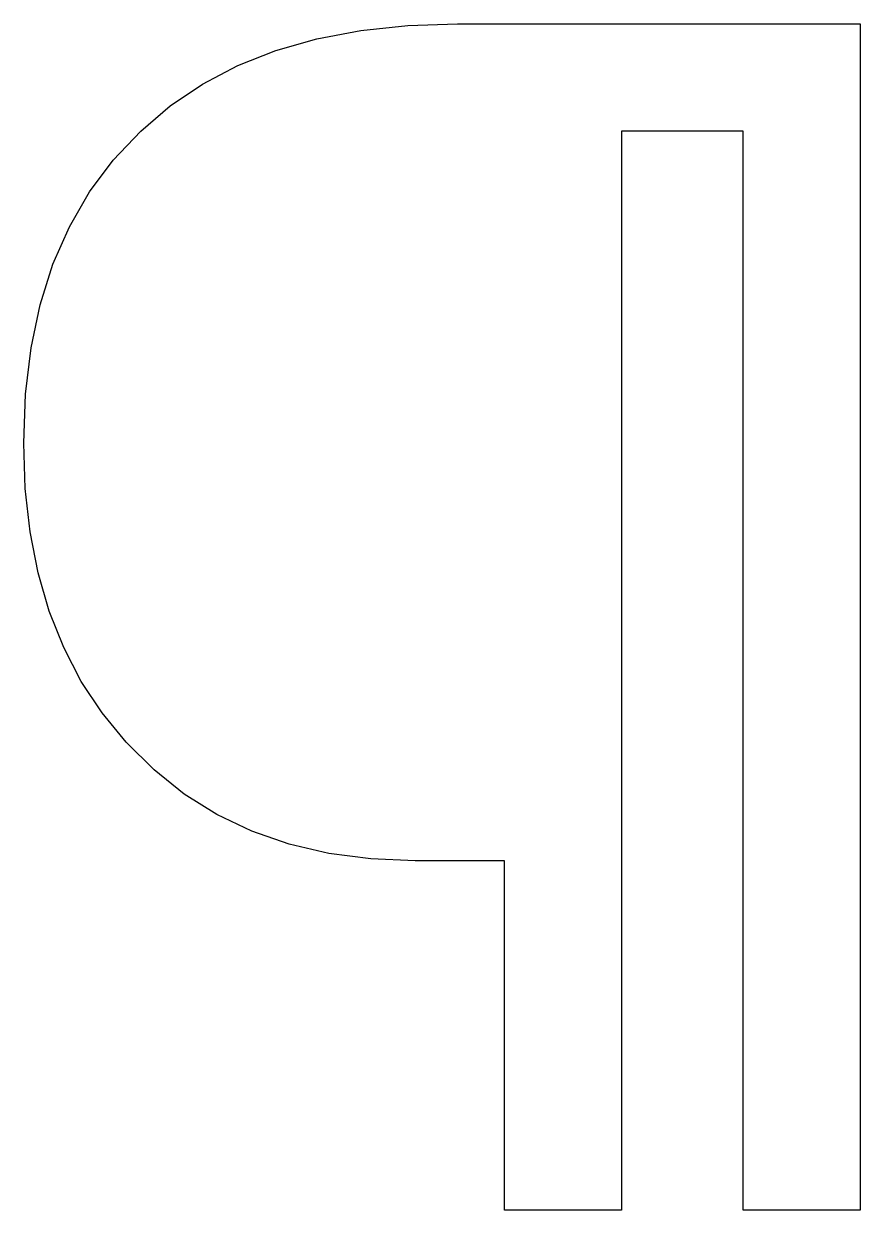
# Model space of a CAD drawing. Extents: x 0.6 to 7.8, y 0 to 10.1.
import ezdxf

# ---------------------------------------------------------------- set-up
doc = ezdxf.new("R2010")
doc.units = 0
doc.layers.get('0').update_dxf_attribs({"linetype": 'CONTINUOUS'})

msp = doc.modelspace()

# ---------------------------------------------------------------- linework, layer by layer
at = {"color": 0}
for p, q in [((3.90821, 10.1246), (4.33333, 10.1389)), ((4.33333, 10.1389), (7.77778, 10.1389)), ((7.77778, 10.1389), (7.77778, 0)), ((3.13217, 10.01), (3.50781, 10.0816)), ((3.50781, 10.0816), (3.90821, 10.1246)), ((2.78125, 9.90972), (3.13217, 10.01)), ((2.45508, 9.78082), (2.78125, 9.90972)), ((2.15364, 9.62326), (2.45508, 9.78082)), ((1.87696, 9.43707), (2.15364, 9.62326)), ((1.625, 9.22222), (1.87696, 9.43707)), ((1.39063, 8.97401), (1.625, 9.22222)), ((6.77778, 9.22222), (5.73611, 9.22222)), ((5.73611, 9.22222), (5.73611, 0)), ((6.77778, 0), (6.77778, 9.22222)), ((1.1875, 8.70144), (1.39063, 8.97401)), ((1.01563, 8.40457), (1.1875, 8.70144)), ((0.875, 8.08339), (1.01563, 8.40457)), ((0.765625, 7.7379), (0.875, 8.08339)), ((0.6875, 7.36811), (0.765625, 7.7379)), ((0.640625, 6.97401), (0.6875, 7.36811)), ((0.625, 6.55556), (0.640625, 6.97401)), ((0.638672, 6.16624), (0.625, 6.55556)), ((0.679688, 5.79688), (0.638672, 6.16624)), ((0.748047, 5.44749), (0.679688, 5.79688)), ((0.84375, 5.11806), (0.748047, 5.44749)), ((0.966797, 4.8086), (0.84375, 5.11806)), ((1.11719, 4.5191), (0.966797, 4.8086)), ((1.29492, 4.24957), (1.11719, 4.5191)), ((1.5, 4), (1.29492, 4.24957)), ((1.7391, 3.76237), (1.5, 4)), ((1.99821, 3.55642), (1.7391, 3.76237)), ((2.27729, 3.38217), (1.99821, 3.55642)), ((2.57633, 3.23958), (2.27729, 3.38217)), ((2.89535, 3.12869), (2.57633, 3.23958)), ((3.23432, 3.04947), (2.89535, 3.12869)), ((3.59326, 3.00196), (3.23432, 3.04947)), ((3.97222, 2.98611), (3.59326, 3.00196)), ((4.73611, 2.98611), (3.97222, 2.98611)), ((4.73611, 0), (4.73611, 2.98611)), ((5.73611, 0), (4.73611, 0)), ((7.77778, 0), (6.77778, 0))]:
    msp.add_line(p, q, dxfattribs=at)

doc.saveas('drawing.dxf')
